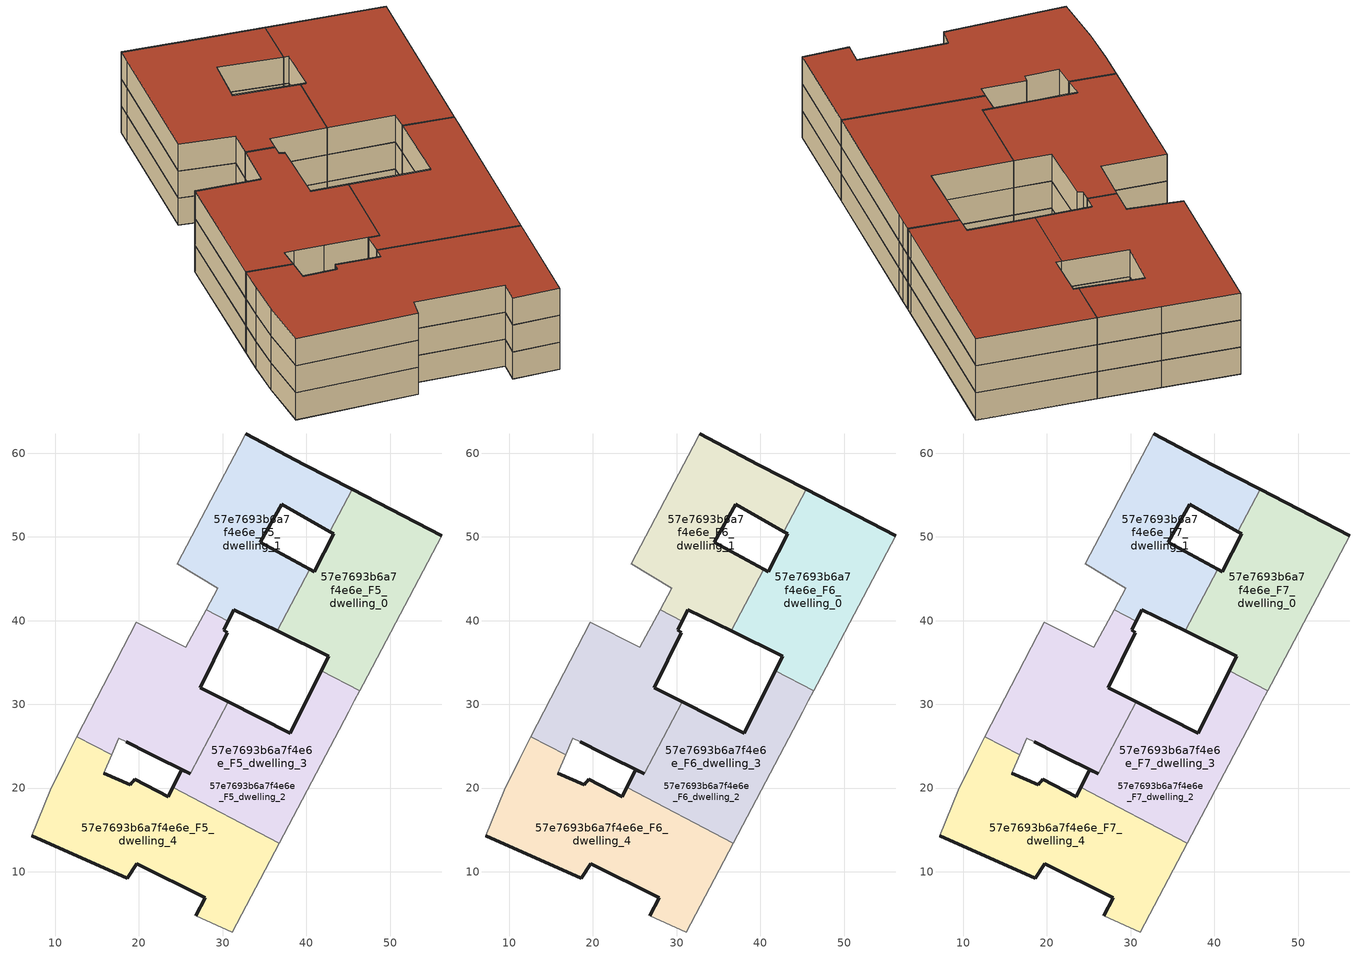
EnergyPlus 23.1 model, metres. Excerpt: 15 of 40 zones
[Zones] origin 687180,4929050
57e7693b6a7f4e6e_F5_dwelling_0
 floor to 57e7693b6a7f4e6e_F4_dwelling_0 (EU_floor_Construction): 46.8,32.4 56.17,50.13 45.46,55.67 42.8,50.63 43.26,50.36 40.97,45.85 40.43,46.15 36.54,38.78 42.69,35.77 41.81,34.02 46.38,31.6 z15
 wall outside (EU_wall_Construction): 41.81,34.02 42.69,35.77 36.54,38.78 / 40.43,46.15 40.97,45.85 43.27,50.36 42.8,50.63 / 45.46,55.67 56.18,50.13 z15:18
 wall adiabatic (EU_wall_Construction): 56.18,50.13 46.81,32.4 46.39,31.6 z15:18
 wall to 57e7693b6a7f4e6e_F5_dwelling_2 (EU_wall_Construction): 46.38,31.6 41.81,34.02 z15:18
 wall to 57e7693b6a7f4e6e_F5_dwelling_1 (EU_wall_Construction): 36.54,38.78 40.43,46.15 / 42.8,50.63 45.46,55.67 z15:18
57e7693b6a7f4e6e_F5_dwelling_1
 floor to 57e7693b6a7f4e6e_F4_dwelling_1 (EU_floor_Construction): 36.54,38.78 40.43,46.15 34.51,49.34 37.08,53.87 42.8,50.63 45.46,55.67 39.77,58.61 32.78,62.29 32.02,60.81 24.6,46.77 29.44,43.89 28.03,41.3 30.65,39.92 31.35,41.3 z15
 wall outside (EU_wall_Construction): 42.8,50.63 37.08,53.87 34.52,49.34 40.43,46.15 / 36.54,38.78 31.35,41.3 30.65,39.92 / 32.78,62.29 39.78,58.61 45.46,55.67 z15:18
 wall adiabatic (EU_wall_Construction): 28.03,41.3 29.44,43.89 24.6,46.77 32.02,60.81 32.78,62.29 z15:18
 wall to 57e7693b6a7f4e6e_F5_dwelling_3 (EU_wall_Construction): 30.65,39.92 28.03,41.3 z15:18
57e7693b6a7f4e6e_F5_dwelling_2
 floor outside (EU_floor_Construction): 36.76,13.4 45.06,29.11 45.75,30.4 46.38,31.6 41.81,34.02 38.07,26.57 30.68,30.28 26.16,21.71 25.14,22.21 24.07,20.1 z15; 26.16,21.71 30.68,30.28 27.3,31.97 30.57,38.52 30.15,38.93 30.65,39.92 28.03,41.3 25.61,36.82 19.67,39.8 12.6,26.16 16.74,23.97 17.58,25.96 18.46,25.5 21.17,24.16 25.14,22.21 25.15,22.21 z15
 wall outside (EU_wall_Construction): 30.68,30.28 38.07,26.57 41.81,34.02 / 24.07,20.1 25.15,22.21 26.16,21.71 z15:18
 wall adiabatic (EU_wall_Construction): 46.39,31.6 45.76,30.4 45.06,29.11 36.76,13.4 z15:18
 wall to 57e7693b6a7f4e6e_F5_dwelling_3 (EU_wall_Construction): 26.16,21.71 30.68,30.28 z15:18
 wall to 57e7693b6a7f4e6e_F5_dwelling_4 (EU_wall_Construction): 36.76,13.4 24.07,20.1 z15:18
57e7693b6a7f4e6e_F5_dwelling_3
 floor to 57e7693b6a7f4e6e_F4_dwelling_3 (EU_floor_Construction): 26.16,21.71 30.68,30.28 27.3,31.97 30.57,38.52 30.15,38.93 30.65,39.92 28.03,41.3 25.61,36.82 19.67,39.8 12.6,26.16 16.74,23.97 17.58,25.96 18.46,25.5 21.17,24.16 25.14,22.21 25.15,22.21 z15; 36.76,13.4 45.06,29.11 45.75,30.4 46.38,31.6 41.81,34.02 38.07,26.57 30.68,30.28 26.16,21.71 25.14,22.21 24.07,20.1 z15
 wall outside (EU_wall_Construction): 30.65,39.92 30.15,38.93 30.57,38.52 27.31,31.97 30.68,30.28 / 26.16,21.71 21.18,24.16 18.46,25.5 z15:18
 wall adiabatic (EU_wall_Construction): 18.46,25.5 17.58,25.96 16.74,23.97 / 12.6,26.16 19.67,39.8 25.61,36.82 28.03,41.3 z15:18
 wall to 57e7693b6a7f4e6e_F5_dwelling_4 (EU_wall_Construction): 16.74,23.97 12.6,26.16 z15:18
57e7693b6a7f4e6e_F5_dwelling_4
 floor to 57e7693b6a7f4e6e_F4_dwelling_4 (EU_floor_Construction): 31.15,2.8 36.76,13.4 24.07,20.1 23.5,18.97 19.48,21.04 18.99,20.36 15.8,21.78 16.74,23.97 12.6,26.16 11.18,23.4 9.42,19.73 7.21,14.3 18.58,9.23 19.73,10.94 27.94,6.87 26.78,4.76 z15
 wall outside (EU_wall_Construction): 15.81,21.78 18.99,20.36 19.48,21.04 23.51,18.97 24.07,20.1 / 26.79,4.76 27.94,6.87 19.73,10.94 18.58,9.23 7.21,14.3 z15:18
 wall adiabatic (EU_wall_Construction): 7.21,14.3 9.42,19.73 11.18,23.4 12.6,26.16 / 16.74,23.97 15.81,21.78 / 36.76,13.4 31.16,2.8 26.79,4.76 z15:18
57e7693b6a7f4e6e_F6_dwelling_0
 floor to 57e7693b6a7f4e6e_F5_dwelling_0 (EU_floor_Construction): 46.8,32.4 56.17,50.13 45.46,55.67 42.8,50.63 43.26,50.36 40.97,45.85 40.43,46.15 36.54,38.78 42.69,35.77 41.81,34.02 46.38,31.6 z18
 wall outside (EU_wall_Construction): 41.81,34.02 42.69,35.77 36.54,38.78 / 40.43,46.15 40.97,45.85 43.27,50.36 42.8,50.63 / 45.46,55.67 56.18,50.13 z18:21
 wall adiabatic (EU_wall_Construction): 56.18,50.13 46.81,32.4 46.39,31.6 z18:21
 wall to 57e7693b6a7f4e6e_F6_dwelling_2 (EU_wall_Construction): 46.38,31.6 41.81,34.02 z18:21
 wall to 57e7693b6a7f4e6e_F6_dwelling_1 (EU_wall_Construction): 36.54,38.78 40.43,46.15 / 42.8,50.63 45.46,55.67 z18:21
57e7693b6a7f4e6e_F6_dwelling_1
 floor to 57e7693b6a7f4e6e_F5_dwelling_1 (EU_floor_Construction): 36.54,38.78 40.43,46.15 34.51,49.34 37.08,53.87 42.8,50.63 45.46,55.67 39.77,58.61 32.78,62.29 32.02,60.81 24.6,46.77 29.44,43.89 28.03,41.3 30.65,39.92 31.35,41.3 z18
 wall outside (EU_wall_Construction): 42.8,50.63 37.08,53.87 34.52,49.34 40.43,46.15 / 36.54,38.78 31.35,41.3 30.65,39.92 / 32.78,62.29 39.78,58.61 45.46,55.67 z18:21
 wall adiabatic (EU_wall_Construction): 28.03,41.3 29.44,43.89 24.6,46.77 32.02,60.81 32.78,62.29 z18:21
 wall to 57e7693b6a7f4e6e_F6_dwelling_3 (EU_wall_Construction): 30.65,39.92 28.03,41.3 z18:21
57e7693b6a7f4e6e_F6_dwelling_2
 floor outside (EU_floor_Construction): 36.76,13.4 45.06,29.11 45.75,30.4 46.38,31.6 41.81,34.02 38.07,26.57 30.68,30.28 26.16,21.71 25.14,22.21 24.07,20.1 z18; 26.16,21.71 30.68,30.28 27.3,31.97 30.57,38.52 30.15,38.93 30.65,39.92 28.03,41.3 25.61,36.82 19.67,39.8 12.6,26.16 16.74,23.97 17.58,25.96 18.46,25.5 21.17,24.16 25.14,22.21 25.15,22.21 z18
 wall outside (EU_wall_Construction): 30.68,30.28 38.07,26.57 41.81,34.02 / 24.07,20.1 25.15,22.21 26.16,21.71 z18:21
 wall adiabatic (EU_wall_Construction): 46.39,31.6 45.76,30.4 45.06,29.11 36.76,13.4 z18:21
 wall to 57e7693b6a7f4e6e_F6_dwelling_3 (EU_wall_Construction): 26.16,21.71 30.68,30.28 z18:21
 wall to 57e7693b6a7f4e6e_F6_dwelling_4 (EU_wall_Construction): 36.76,13.4 24.07,20.1 z18:21
57e7693b6a7f4e6e_F6_dwelling_3
 floor to 57e7693b6a7f4e6e_F5_dwelling_3 (EU_floor_Construction): 26.16,21.71 30.68,30.28 27.3,31.97 30.57,38.52 30.15,38.93 30.65,39.92 28.03,41.3 25.61,36.82 19.67,39.8 12.6,26.16 16.74,23.97 17.58,25.96 18.46,25.5 21.17,24.16 25.14,22.21 25.15,22.21 z18; 36.76,13.4 45.06,29.11 45.75,30.4 46.38,31.6 41.81,34.02 38.07,26.57 30.68,30.28 26.16,21.71 25.14,22.21 24.07,20.1 z18
 wall outside (EU_wall_Construction): 30.65,39.92 30.15,38.93 30.57,38.52 27.31,31.97 30.68,30.28 / 26.16,21.71 21.18,24.16 18.46,25.5 z18:21
 wall adiabatic (EU_wall_Construction): 18.46,25.5 17.58,25.96 16.74,23.97 / 12.6,26.16 19.67,39.8 25.61,36.82 28.03,41.3 z18:21
 wall to 57e7693b6a7f4e6e_F6_dwelling_4 (EU_wall_Construction): 16.74,23.97 12.6,26.16 z18:21
57e7693b6a7f4e6e_F6_dwelling_4
 floor to 57e7693b6a7f4e6e_F5_dwelling_4 (EU_floor_Construction): 31.15,2.8 36.76,13.4 24.07,20.1 23.5,18.97 19.48,21.04 18.99,20.36 15.8,21.78 16.74,23.97 12.6,26.16 11.18,23.4 9.42,19.73 7.21,14.3 18.58,9.23 19.73,10.94 27.94,6.87 26.78,4.76 z18
 wall outside (EU_wall_Construction): 15.81,21.78 18.99,20.36 19.48,21.04 23.51,18.97 24.07,20.1 / 26.79,4.76 27.94,6.87 19.73,10.94 18.58,9.23 7.21,14.3 z18:21
 wall adiabatic (EU_wall_Construction): 7.21,14.3 9.42,19.73 11.18,23.4 12.6,26.16 / 16.74,23.97 15.81,21.78 / 36.76,13.4 31.16,2.8 26.79,4.76 z18:21
57e7693b6a7f4e6e_F7_dwelling_0
 floor to 57e7693b6a7f4e6e_F6_dwelling_0 (EU_floor_Construction): 46.8,32.4 56.17,50.13 45.46,55.67 42.8,50.63 43.26,50.36 40.97,45.85 40.43,46.15 36.54,38.78 42.69,35.77 41.81,34.02 46.38,31.6 z21
 wall outside (EU_wall_Construction): 41.81,34.02 42.69,35.77 36.54,38.78 / 40.43,46.15 40.97,45.85 43.27,50.36 42.8,50.63 / 45.46,55.67 56.18,50.13 z21:24
 wall adiabatic (EU_wall_Construction): 56.18,50.13 46.81,32.4 46.39,31.6 z21:24
 wall to 57e7693b6a7f4e6e_F7_dwelling_2 (EU_wall_Construction): 46.38,31.6 41.81,34.02 z21:24
 wall to 57e7693b6a7f4e6e_F7_dwelling_1 (EU_wall_Construction): 36.54,38.78 40.43,46.15 / 42.8,50.63 45.46,55.67 z21:24
 roof outside (EU_roof_Construction): 56.18,50.13 46.81,32.4 46.39,31.6 41.81,34.02 42.69,35.77 36.54,38.78 40.43,46.15 40.97,45.85 43.27,50.36 42.8,50.63 45.46,55.67 z24
57e7693b6a7f4e6e_F7_dwelling_1
 floor to 57e7693b6a7f4e6e_F6_dwelling_1 (EU_floor_Construction): 36.54,38.78 40.43,46.15 34.51,49.34 37.08,53.87 42.8,50.63 45.46,55.67 39.77,58.61 32.78,62.29 32.02,60.81 24.6,46.77 29.44,43.89 28.03,41.3 30.65,39.92 31.35,41.3 z21
 wall outside (EU_wall_Construction): 42.8,50.63 37.08,53.87 34.52,49.34 40.43,46.15 / 36.54,38.78 31.35,41.3 30.65,39.92 / 32.78,62.29 39.78,58.61 45.46,55.67 z21:24
 wall adiabatic (EU_wall_Construction): 28.03,41.3 29.44,43.89 24.6,46.77 32.02,60.81 32.78,62.29 z21:24
 wall to 57e7693b6a7f4e6e_F7_dwelling_3 (EU_wall_Construction): 30.65,39.92 28.03,41.3 z21:24
 roof outside (EU_roof_Construction): 45.46,55.67 42.8,50.63 37.08,53.87 34.52,49.34 40.43,46.15 36.54,38.78 31.35,41.3 30.65,39.92 28.03,41.3 29.44,43.89 24.6,46.77 32.02,60.81 32.78,62.29 39.78,58.61 z24
57e7693b6a7f4e6e_F7_dwelling_2
 floor outside (EU_floor_Construction): 36.76,13.4 45.06,29.11 45.75,30.4 46.38,31.6 41.81,34.02 38.07,26.57 30.68,30.28 26.16,21.71 25.14,22.21 24.07,20.1 z21; 26.16,21.71 30.68,30.28 27.3,31.97 30.57,38.52 30.15,38.93 30.65,39.92 28.03,41.3 25.61,36.82 19.67,39.8 12.6,26.16 16.74,23.97 17.58,25.96 18.46,25.5 21.17,24.16 25.14,22.21 25.15,22.21 z21
 wall outside (EU_wall_Construction): 30.68,30.28 38.07,26.57 41.81,34.02 / 24.07,20.1 25.15,22.21 26.16,21.71 z21:24
 wall adiabatic (EU_wall_Construction): 46.39,31.6 45.76,30.4 45.06,29.11 36.76,13.4 z21:24
 wall to 57e7693b6a7f4e6e_F7_dwelling_3 (EU_wall_Construction): 26.16,21.71 30.68,30.28 z21:24
 wall to 57e7693b6a7f4e6e_F7_dwelling_4 (EU_wall_Construction): 36.76,13.4 24.07,20.1 z21:24
 roof outside (EU_roof_Construction): 46.38,31.6 45.75,30.4 45.06,29.11 36.76,13.4 24.07,20.1 25.14,22.21 26.16,21.71 30.68,30.28 38.07,26.57 41.81,34.02 z24; 30.65,39.92 30.15,38.93 30.57,38.52 27.3,31.97 30.68,30.28 26.16,21.71 25.15,22.21 25.14,22.21 21.17,24.16 18.46,25.5 17.58,25.96 16.74,23.97 12.6,26.16 19.67,39.8 25.61,36.82 28.03,41.3 z24
57e7693b6a7f4e6e_F7_dwelling_3
 floor to 57e7693b6a7f4e6e_F6_dwelling_3 (EU_floor_Construction): 26.16,21.71 30.68,30.28 27.3,31.97 30.57,38.52 30.15,38.93 30.65,39.92 28.03,41.3 25.61,36.82 19.67,39.8 12.6,26.16 16.74,23.97 17.58,25.96 18.46,25.5 21.17,24.16 25.14,22.21 25.15,22.21 z21; 36.76,13.4 45.06,29.11 45.75,30.4 46.38,31.6 41.81,34.02 38.07,26.57 30.68,30.28 26.16,21.71 25.14,22.21 24.07,20.1 z21
 wall outside (EU_wall_Construction): 30.65,39.92 30.15,38.93 30.57,38.52 27.31,31.97 30.68,30.28 / 26.16,21.71 21.18,24.16 18.46,25.5 z21:24
 wall adiabatic (EU_wall_Construction): 18.46,25.5 17.58,25.96 16.74,23.97 / 12.6,26.16 19.67,39.8 25.61,36.82 28.03,41.3 z21:24
 wall to 57e7693b6a7f4e6e_F7_dwelling_4 (EU_wall_Construction): 16.74,23.97 12.6,26.16 z21:24
 roof outside (EU_roof_Construction): 46.38,31.6 45.75,30.4 45.06,29.11 36.76,13.4 24.07,20.1 25.14,22.21 26.16,21.71 30.68,30.28 38.07,26.57 41.81,34.02 z24; 30.65,39.92 30.15,38.93 30.57,38.52 27.3,31.97 30.68,30.28 26.16,21.71 25.15,22.21 25.14,22.21 21.17,24.16 18.46,25.5 17.58,25.96 16.74,23.97 12.6,26.16 19.67,39.8 25.61,36.82 28.03,41.3 z24
57e7693b6a7f4e6e_F7_dwelling_4
 floor to 57e7693b6a7f4e6e_F6_dwelling_4 (EU_floor_Construction): 31.15,2.8 36.76,13.4 24.07,20.1 23.5,18.97 19.48,21.04 18.99,20.36 15.8,21.78 16.74,23.97 12.6,26.16 11.18,23.4 9.42,19.73 7.21,14.3 18.58,9.23 19.73,10.94 27.94,6.87 26.78,4.76 z21
 wall outside (EU_wall_Construction): 15.81,21.78 18.99,20.36 19.48,21.04 23.51,18.97 24.07,20.1 / 26.79,4.76 27.94,6.87 19.73,10.94 18.58,9.23 7.21,14.3 z21:24
 wall adiabatic (EU_wall_Construction): 7.21,14.3 9.42,19.73 11.18,23.4 12.6,26.16 / 16.74,23.97 15.81,21.78 / 36.76,13.4 31.16,2.8 26.79,4.76 z21:24
 roof outside (EU_roof_Construction): 36.76,13.4 31.16,2.8 26.79,4.76 27.94,6.87 19.73,10.94 18.58,9.23 7.21,14.3 9.42,19.73 11.18,23.4 12.6,26.16 16.74,23.97 15.81,21.78 18.99,20.36 19.48,21.04 23.51,18.97 24.07,20.1 z24
[Building]
EU S2 Campaign: North Axis=0; Terrain=City; Solar Distribution=FullExterior
[Site:Location]
Bologna: Latitude=44.5; Longitude=11.25; Time Zone=1; Elevation=37
[SizingPeriod:WeatherFileDays]
AnnualSizingPeriod: Begin Month=1; Begin Day of Month=1; End Month=12; End Day of Month=31; Day of Week for Start Day=Monday; Use Weather File Daylight Saving Period=No; Use Weather File Rain and Snow Indicators=No
[MATERIAL]
EU_InternalMass_Material: Roughness=MediumRough; Thickness=0.1; Conductivity=1; Density=1800; Specific Heat=900; Thermal Absorptance=0.9; Solar Absorptance=0.7; Visible Absorptance=0.7
[MATERIAL:NOMASS] Roughness=MediumRough; Thermal Absorptance=0.9; Solar Absorptance=0.7; Visible Absorptance=0.7
Name | Thermal Resistance
EU_wall_NoMass | 0.890213
EU_roof_NoMass | 0.636128
EU_floor_NoMass | 0.79516
[CONSTRUCTION]
EU_wall_Construction: EU_wall_NoMass
EU_roof_Construction: EU_roof_NoMass
EU_floor_Construction: EU_floor_NoMass
EU_InternalMass_Construction: EU_InternalMass_Material
[ZONE] Type=1; Multiplier=1; Ceiling Height=autocalculate; Floor Area=autocalculate; Part of Total Floor Area=Yes
Name | Volume
57e7693b6a7f4e6e_F5_dwelling_0; 57e7693b6a7f4e6e_F6_dwelling_0; 57e7693b6a7f4e6e_F7_dwelling_0 | 709.097
57e7693b6a7f4e6e_F5_dwelling_1; 57e7693b6a7f4e6e_F6_dwelling_1; 57e7693b6a7f4e6e_F7_dwelling_1 | 709.131
57e7693b6a7f4e6e_F5_dwelling_2; 57e7693b6a7f4e6e_F6_dwelling_2; 57e7693b6a7f4e6e_F7_dwelling_2; 57e7693b6a7f4e6e_F5_dwelling_3; 57e7693b6a7f4e6e_F6_dwelling_3; 57e7693b6a7f4e6e_F7_dwelling_3 | 1225.11
57e7693b6a7f4e6e_F5_dwelling_4; 57e7693b6a7f4e6e_F6_dwelling_4; 57e7693b6a7f4e6e_F7_dwelling_4 | 902.231
[INTERNALMASS] Construction=EU_InternalMass_Construction
Name | Zone or ZoneList | Surface Area
57e7693b6a7f4e6e_F5_dwelling_0_EU_InternalMass | 57e7693b6a7f4e6e_F5_dwelling_0 | 236.363
57e7693b6a7f4e6e_F5_dwelling_1_EU_InternalMass | 57e7693b6a7f4e6e_F5_dwelling_1 | 236.379
57e7693b6a7f4e6e_F5_dwelling_2_EU_InternalMass | 57e7693b6a7f4e6e_F5_dwelling_2 | 206.829
57e7693b6a7f4e6e_F5_dwelling_3_EU_InternalMass | 57e7693b6a7f4e6e_F5_dwelling_3 | 201.547
57e7693b6a7f4e6e_F5_dwelling_4_EU_InternalMass | 57e7693b6a7f4e6e_F5_dwelling_4 | 300.744
57e7693b6a7f4e6e_F6_dwelling_0_EU_InternalMass | 57e7693b6a7f4e6e_F6_dwelling_0 | 236.363
57e7693b6a7f4e6e_F6_dwelling_1_EU_InternalMass | 57e7693b6a7f4e6e_F6_dwelling_1 | 236.379
57e7693b6a7f4e6e_F6_dwelling_2_EU_InternalMass | 57e7693b6a7f4e6e_F6_dwelling_2 | 206.829
57e7693b6a7f4e6e_F6_dwelling_3_EU_InternalMass | 57e7693b6a7f4e6e_F6_dwelling_3 | 201.547
57e7693b6a7f4e6e_F6_dwelling_4_EU_InternalMass | 57e7693b6a7f4e6e_F6_dwelling_4 | 300.744
57e7693b6a7f4e6e_F7_dwelling_0_EU_InternalMass | 57e7693b6a7f4e6e_F7_dwelling_0 | 236.363
57e7693b6a7f4e6e_F7_dwelling_1_EU_InternalMass | 57e7693b6a7f4e6e_F7_dwelling_1 | 236.379
57e7693b6a7f4e6e_F7_dwelling_2_EU_InternalMass | 57e7693b6a7f4e6e_F7_dwelling_2 | 206.829
57e7693b6a7f4e6e_F7_dwelling_3_EU_InternalMass | 57e7693b6a7f4e6e_F7_dwelling_3 | 201.547
57e7693b6a7f4e6e_F7_dwelling_4_EU_InternalMass | 57e7693b6a7f4e6e_F7_dwelling_4 | 300.744
[OTHEREQUIPMENT] Fuel Type=Electricity; Design Level Calculation Method=Watts/Area; Power per Zone Floor Area=1; Fraction Latent=0; Fraction Radiant=0; Fraction Lost=0; Carbon Dioxide Generation Rate=0; EndUse Subcategory=EU_Step8_InternalGains
Name | Zone or ZoneList or Space or SpaceList | Schedule
EU_Step8_InternalGain_57e7693b6a7f4e6e_F5_dwelling_0_f000 | 57e7693b6a7f4e6e_F5_dwelling_0 | EU_Step8_GainSchedule_57e7693b6a7f4e6e_F5_dwelling_0_f000
EU_Step8_InternalGain_57e7693b6a7f4e6e_F5_dwelling_1_f000 | 57e7693b6a7f4e6e_F5_dwelling_1 | EU_Step8_GainSchedule_57e7693b6a7f4e6e_F5_dwelling_1_f000
EU_Step8_InternalGain_57e7693b6a7f4e6e_F5_dwelling_2_f000 | 57e7693b6a7f4e6e_F5_dwelling_2 | EU_Step8_GainSchedule_57e7693b6a7f4e6e_F5_dwelling_2_f000
EU_Step8_InternalGain_57e7693b6a7f4e6e_F5_dwelling_3_f000 | 57e7693b6a7f4e6e_F5_dwelling_3 | EU_Step8_GainSchedule_57e7693b6a7f4e6e_F5_dwelling_3_f000
EU_Step8_InternalGain_57e7693b6a7f4e6e_F5_dwelling_4_f000 | 57e7693b6a7f4e6e_F5_dwelling_4 | EU_Step8_GainSchedule_57e7693b6a7f4e6e_F5_dwelling_4_f000
EU_Step8_InternalGain_57e7693b6a7f4e6e_F6_dwelling_0_f000 | 57e7693b6a7f4e6e_F6_dwelling_0 | EU_Step8_GainSchedule_57e7693b6a7f4e6e_F6_dwelling_0_f000
EU_Step8_InternalGain_57e7693b6a7f4e6e_F6_dwelling_1_f000 | 57e7693b6a7f4e6e_F6_dwelling_1 | EU_Step8_GainSchedule_57e7693b6a7f4e6e_F6_dwelling_1_f000
EU_Step8_InternalGain_57e7693b6a7f4e6e_F6_dwelling_2_f000 | 57e7693b6a7f4e6e_F6_dwelling_2 | EU_Step8_GainSchedule_57e7693b6a7f4e6e_F6_dwelling_2_f000
EU_Step8_InternalGain_57e7693b6a7f4e6e_F6_dwelling_3_f000 | 57e7693b6a7f4e6e_F6_dwelling_3 | EU_Step8_GainSchedule_57e7693b6a7f4e6e_F6_dwelling_3_f000
EU_Step8_InternalGain_57e7693b6a7f4e6e_F6_dwelling_4_f000 | 57e7693b6a7f4e6e_F6_dwelling_4 | EU_Step8_GainSchedule_57e7693b6a7f4e6e_F6_dwelling_4_f000
EU_Step8_InternalGain_57e7693b6a7f4e6e_F7_dwelling_0_f000 | 57e7693b6a7f4e6e_F7_dwelling_0 | EU_Step8_GainSchedule_57e7693b6a7f4e6e_F7_dwelling_0_f000
EU_Step8_InternalGain_57e7693b6a7f4e6e_F7_dwelling_1_f000 | 57e7693b6a7f4e6e_F7_dwelling_1 | EU_Step8_GainSchedule_57e7693b6a7f4e6e_F7_dwelling_1_f000
EU_Step8_InternalGain_57e7693b6a7f4e6e_F7_dwelling_2_f000 | 57e7693b6a7f4e6e_F7_dwelling_2 | EU_Step8_GainSchedule_57e7693b6a7f4e6e_F7_dwelling_2_f000
EU_Step8_InternalGain_57e7693b6a7f4e6e_F7_dwelling_3_f000 | 57e7693b6a7f4e6e_F7_dwelling_3 | EU_Step8_GainSchedule_57e7693b6a7f4e6e_F7_dwelling_3_f000
EU_Step8_InternalGain_57e7693b6a7f4e6e_F7_dwelling_4_f000 | 57e7693b6a7f4e6e_F7_dwelling_4 | EU_Step8_GainSchedule_57e7693b6a7f4e6e_F7_dwelling_4_f000
[ZONEVENTILATION:DESIGNFLOWRATE] Schedule=EU_AlwaysOn; Design Flow Rate Calculation Method=AirChanges/Hour; Air Changes per Hour=0.718634; Ventilation Type=Natural; Fan Pressure Rise=0; Fan Total Efficiency=1; Constant Term Coefficient=1; Temperature Term Coefficient=0; Velocity Term Coefficient=0; Velocity Squared Term Coefficient=0; Minimum Indoor Temperature=-100; Maximum Indoor Temperature=100; Delta Temperature=-100; Minimum Outdoor Temperature=-100; Maximum Outdoor Temperature=100; Maximum Wind Speed=40
Name | Zone or ZoneList or Space or SpaceList
EU_ConstantAir_57e7693b6a7f4e6e_F5_dwelling_0 | 57e7693b6a7f4e6e_F5_dwelling_0
EU_ConstantAir_57e7693b6a7f4e6e_F5_dwelling_1 | 57e7693b6a7f4e6e_F5_dwelling_1
EU_ConstantAir_57e7693b6a7f4e6e_F5_dwelling_2 | 57e7693b6a7f4e6e_F5_dwelling_2
EU_ConstantAir_57e7693b6a7f4e6e_F5_dwelling_3 | 57e7693b6a7f4e6e_F5_dwelling_3
EU_ConstantAir_57e7693b6a7f4e6e_F5_dwelling_4 | 57e7693b6a7f4e6e_F5_dwelling_4
EU_ConstantAir_57e7693b6a7f4e6e_F6_dwelling_0 | 57e7693b6a7f4e6e_F6_dwelling_0
EU_ConstantAir_57e7693b6a7f4e6e_F6_dwelling_1 | 57e7693b6a7f4e6e_F6_dwelling_1
EU_ConstantAir_57e7693b6a7f4e6e_F6_dwelling_2 | 57e7693b6a7f4e6e_F6_dwelling_2
EU_ConstantAir_57e7693b6a7f4e6e_F6_dwelling_3 | 57e7693b6a7f4e6e_F6_dwelling_3
EU_ConstantAir_57e7693b6a7f4e6e_F6_dwelling_4 | 57e7693b6a7f4e6e_F6_dwelling_4
EU_ConstantAir_57e7693b6a7f4e6e_F7_dwelling_0 | 57e7693b6a7f4e6e_F7_dwelling_0
EU_ConstantAir_57e7693b6a7f4e6e_F7_dwelling_1 | 57e7693b6a7f4e6e_F7_dwelling_1
EU_ConstantAir_57e7693b6a7f4e6e_F7_dwelling_2 | 57e7693b6a7f4e6e_F7_dwelling_2
EU_ConstantAir_57e7693b6a7f4e6e_F7_dwelling_3 | 57e7693b6a7f4e6e_F7_dwelling_3
EU_ConstantAir_57e7693b6a7f4e6e_F7_dwelling_4 | 57e7693b6a7f4e6e_F7_dwelling_4
[HVACTEMPLATE:THERMOSTAT] Constant Heating Setpoint=20; Constant Cooling Setpoint=50
EU_HeatOnly_57e7693b6a7f4e6e_F2_dwelling_1; EU_HeatOnly_57e7693b6a7f4e6e_F2_dwelling_2; EU_HeatOnly_57e7693b6a7f4e6e_F2_dwelling_3; EU_HeatOnly_57e7693b6a7f4e6e_F2_dwelling_4; EU_HeatOnly_57e7693b6a7f4e6e_F3_dwelling_0; EU_HeatOnly_57e7693b6a7f4e6e_F3_dwelling_1; EU_HeatOnly_57e7693b6a7f4e6e_F3_dwelling_2; EU_HeatOnly_57e7693b6a7f4e6e_F3_dwelling_3; EU_HeatOnly_57e7693b6a7f4e6e_F3_dwelling_4; EU_HeatOnly_57e7693b6a7f4e6e_F4_dwelling_0; EU_HeatOnly_57e7693b6a7f4e6e_F4_dwelling_1; EU_HeatOnly_57e7693b6a7f4e6e_F4_dwelling_2; EU_HeatOnly_57e7693b6a7f4e6e_F4_dwelling_3; EU_HeatOnly_57e7693b6a7f4e6e_F4_dwelling_4; EU_HeatOnly_57e7693b6a7f4e6e_F5_dwelling_0; EU_HeatOnly_57e7693b6a7f4e6e_F5_dwelling_1; EU_HeatOnly_57e7693b6a7f4e6e_F5_dwelling_2; EU_HeatOnly_57e7693b6a7f4e6e_F5_dwelling_3; EU_HeatOnly_57e7693b6a7f4e6e_F5_dwelling_4; EU_HeatOnly_57e7693b6a7f4e6e_F6_dwelling_0; EU_HeatOnly_57e7693b6a7f4e6e_F6_dwelling_1; EU_HeatOnly_57e7693b6a7f4e6e_F6_dwelling_2; EU_HeatOnly_57e7693b6a7f4e6e_F6_dwelling_3; EU_HeatOnly_57e7693b6a7f4e6e_F6_dwelling_4; EU_HeatOnly_57e7693b6a7f4e6e_F7_dwelling_0; EU_HeatOnly_57e7693b6a7f4e6e_F7_dwelling_1; EU_HeatOnly_57e7693b6a7f4e6e_F7_dwelling_2; EU_HeatOnly_57e7693b6a7f4e6e_F7_dwelling_3; EU_HeatOnly_57e7693b6a7f4e6e_F7_dwelling_4
[HVACTEMPLATE:ZONE:IDEALLOADSAIRSYSTEM] System Availability Schedule=EU_AlwaysOn; Maximum Heating Supply Air Temperature=50; Minimum Cooling Supply Air Temperature=13; Maximum Heating Supply Air Humidity Ratio=0.0156; Minimum Cooling Supply Air Humidity Ratio=0.0077; Heating Limit=NoLimit; Cooling Limit=NoLimit; Heating Availability Schedule=EU_AlwaysOn; Cooling Availability Schedule=EU_CoolingOff; Dehumidification Control Type=ConstantSensibleHeatRatio; Cooling Sensible Heat Ratio=0.7; Dehumidification Setpoint=60; Humidification Control Type=None; Humidification Setpoint=30; Outdoor Air Method=None; Outdoor Air Flow Rate per Person=0.00944; Outdoor Air Flow Rate per Zone Floor Area=0; Outdoor Air Flow Rate per Zone=0; Demand Controlled Ventilation Type=None; Outdoor Air Economizer Type=NoEconomizer; Heat Recovery Type=None; Sensible Heat Recovery Effectiveness=0.7; Latent Heat Recovery Effectiveness=0.65
Name | Template Thermostat
57e7693b6a7f4e6e_F5_dwelling_0 | EU_HeatOnly_57e7693b6a7f4e6e_F5_dwelling_0
57e7693b6a7f4e6e_F5_dwelling_1 | EU_HeatOnly_57e7693b6a7f4e6e_F5_dwelling_1
57e7693b6a7f4e6e_F5_dwelling_2 | EU_HeatOnly_57e7693b6a7f4e6e_F5_dwelling_2
57e7693b6a7f4e6e_F5_dwelling_3 | EU_HeatOnly_57e7693b6a7f4e6e_F5_dwelling_3
57e7693b6a7f4e6e_F5_dwelling_4 | EU_HeatOnly_57e7693b6a7f4e6e_F5_dwelling_4
57e7693b6a7f4e6e_F6_dwelling_0 | EU_HeatOnly_57e7693b6a7f4e6e_F6_dwelling_0
57e7693b6a7f4e6e_F6_dwelling_1 | EU_HeatOnly_57e7693b6a7f4e6e_F6_dwelling_1
57e7693b6a7f4e6e_F6_dwelling_2 | EU_HeatOnly_57e7693b6a7f4e6e_F6_dwelling_2
57e7693b6a7f4e6e_F6_dwelling_3 | EU_HeatOnly_57e7693b6a7f4e6e_F6_dwelling_3
57e7693b6a7f4e6e_F6_dwelling_4 | EU_HeatOnly_57e7693b6a7f4e6e_F6_dwelling_4
57e7693b6a7f4e6e_F7_dwelling_0 | EU_HeatOnly_57e7693b6a7f4e6e_F7_dwelling_0
57e7693b6a7f4e6e_F7_dwelling_1 | EU_HeatOnly_57e7693b6a7f4e6e_F7_dwelling_1
57e7693b6a7f4e6e_F7_dwelling_2 | EU_HeatOnly_57e7693b6a7f4e6e_F7_dwelling_2
57e7693b6a7f4e6e_F7_dwelling_3 | EU_HeatOnly_57e7693b6a7f4e6e_F7_dwelling_3
57e7693b6a7f4e6e_F7_dwelling_4 | EU_HeatOnly_57e7693b6a7f4e6e_F7_dwelling_4
[SIZING:ZONE] Zone Cooling Design Supply Air Temperature Input Method=SupplyAirTemperature; Zone Cooling Design Supply Air Temperature=13; Zone Heating Design Supply Air Temperature Input Method=SupplyAirTemperature; Zone Heating Design Supply Air Temperature=50; Zone Cooling Design Supply Air Humidity Ratio=0.008; Zone Heating Design Supply Air Humidity Ratio=0.008; Cooling Design Air Flow Method=DesignDay; Cooling Design Air Flow Rate=0; Cooling Minimum Air Flow per Zone Floor Area=0.000762; Cooling Minimum Air Flow=0; Cooling Minimum Air Flow Fraction=0.2; Heating Design Air Flow Method=DesignDay; Heating Design Air Flow Rate=0; Heating Maximum Air Flow per Zone Floor Area=0.002032; Heating Maximum Air Flow=0.141576; Heating Maximum Air Flow Fraction=0.3; Account for Dedicated Outdoor Air System=No; Dedicated Outdoor Air System Control Strategy=NeutralSupplyAir; Dedicated Outdoor Air Low Setpoint Temperature for Design=autosize; Dedicated Outdoor Air High Setpoint Temperature for Design=autosize; Zone Load Sizing Method=Sensible Load Only No Latent Load; Zone Latent Cooling Design Supply Air Humidity Ratio Input Method=HumidityRatioDifference; Zone Cooling Design Supply Air Humidity Ratio Difference=0.005; Zone Latent Heating Design Supply Air Humidity Ratio Input Method=HumidityRatioDifference; Zone Humidification Design Supply Air Humidity Ratio Difference=0.005
57e7693b6a7f4e6e_F5_dwelling_0; 57e7693b6a7f4e6e_F5_dwelling_1; 57e7693b6a7f4e6e_F5_dwelling_2; 57e7693b6a7f4e6e_F5_dwelling_3; 57e7693b6a7f4e6e_F5_dwelling_4; 57e7693b6a7f4e6e_F6_dwelling_0; 57e7693b6a7f4e6e_F6_dwelling_1; 57e7693b6a7f4e6e_F6_dwelling_2; 57e7693b6a7f4e6e_F6_dwelling_3; 57e7693b6a7f4e6e_F6_dwelling_4; 57e7693b6a7f4e6e_F7_dwelling_0; 57e7693b6a7f4e6e_F7_dwelling_1; 57e7693b6a7f4e6e_F7_dwelling_2; 57e7693b6a7f4e6e_F7_dwelling_3; 57e7693b6a7f4e6e_F7_dwelling_4
[SCHEDULE:CONSTANT]
Name | Hourly Value
EU_AlwaysOn | 1
EU_CoolingOff | 0
[SCHEDULE:FILE] Column Number=1; Rows to Skip at Top=0; Number of Hours of Data=8760; Column Separator=Comma; Interpolate to Timestep=No; Minutes per Item=60; Adjust Schedule for Daylight Savings=Yes
Name | File
EU_Step8_GainSchedule_57e7693b6a7f4e6e_F5_dwelling_0_f000 | ../../schedules/57e7693b6a7f4e6e/57e7693b6a7f4e6e_F5_dwelling_0_f000_gain.csv
EU_Step8_GainSchedule_57e7693b6a7f4e6e_F5_dwelling_1_f000 | ../../schedules/57e7693b6a7f4e6e/57e7693b6a7f4e6e_F5_dwelling_1_f000_gain.csv
EU_Step8_GainSchedule_57e7693b6a7f4e6e_F5_dwelling_2_f000 | ../../schedules/57e7693b6a7f4e6e/57e7693b6a7f4e6e_F5_dwelling_2_f000_gain.csv
EU_Step8_GainSchedule_57e7693b6a7f4e6e_F5_dwelling_3_f000 | ../../schedules/57e7693b6a7f4e6e/57e7693b6a7f4e6e_F5_dwelling_3_f000_gain.csv
EU_Step8_GainSchedule_57e7693b6a7f4e6e_F5_dwelling_4_f000 | ../../schedules/57e7693b6a7f4e6e/57e7693b6a7f4e6e_F5_dwelling_4_f000_gain.csv
EU_Step8_GainSchedule_57e7693b6a7f4e6e_F6_dwelling_0_f000 | ../../schedules/57e7693b6a7f4e6e/57e7693b6a7f4e6e_F6_dwelling_0_f000_gain.csv
EU_Step8_GainSchedule_57e7693b6a7f4e6e_F6_dwelling_1_f000 | ../../schedules/57e7693b6a7f4e6e/57e7693b6a7f4e6e_F6_dwelling_1_f000_gain.csv
EU_Step8_GainSchedule_57e7693b6a7f4e6e_F6_dwelling_2_f000 | ../../schedules/57e7693b6a7f4e6e/57e7693b6a7f4e6e_F6_dwelling_2_f000_gain.csv
EU_Step8_GainSchedule_57e7693b6a7f4e6e_F6_dwelling_3_f000 | ../../schedules/57e7693b6a7f4e6e/57e7693b6a7f4e6e_F6_dwelling_3_f000_gain.csv
EU_Step8_GainSchedule_57e7693b6a7f4e6e_F6_dwelling_4_f000 | ../../schedules/57e7693b6a7f4e6e/57e7693b6a7f4e6e_F6_dwelling_4_f000_gain.csv
EU_Step8_GainSchedule_57e7693b6a7f4e6e_F7_dwelling_0_f000 | ../../schedules/57e7693b6a7f4e6e/57e7693b6a7f4e6e_F7_dwelling_0_f000_gain.csv
EU_Step8_GainSchedule_57e7693b6a7f4e6e_F7_dwelling_1_f000 | ../../schedules/57e7693b6a7f4e6e/57e7693b6a7f4e6e_F7_dwelling_1_f000_gain.csv
EU_Step8_GainSchedule_57e7693b6a7f4e6e_F7_dwelling_2_f000 | ../../schedules/57e7693b6a7f4e6e/57e7693b6a7f4e6e_F7_dwelling_2_f000_gain.csv
EU_Step8_GainSchedule_57e7693b6a7f4e6e_F7_dwelling_3_f000 | ../../schedules/57e7693b6a7f4e6e/57e7693b6a7f4e6e_F7_dwelling_3_f000_gain.csv
EU_Step8_GainSchedule_57e7693b6a7f4e6e_F7_dwelling_4_f000 | ../../schedules/57e7693b6a7f4e6e/57e7693b6a7f4e6e_F7_dwelling_4_f000_gain.csv
